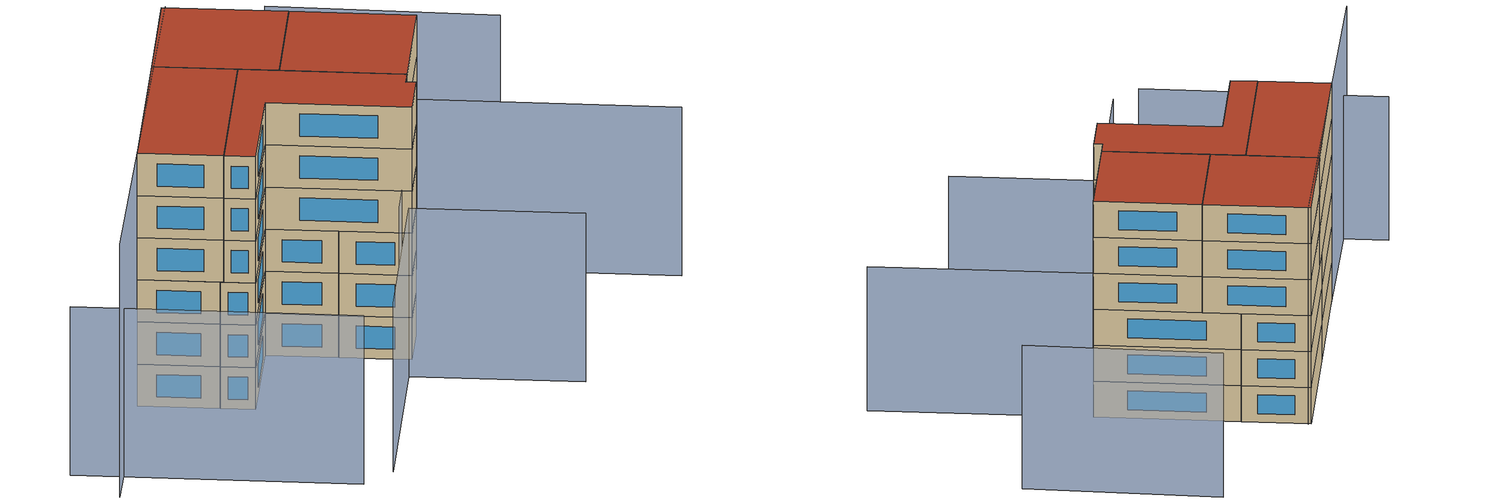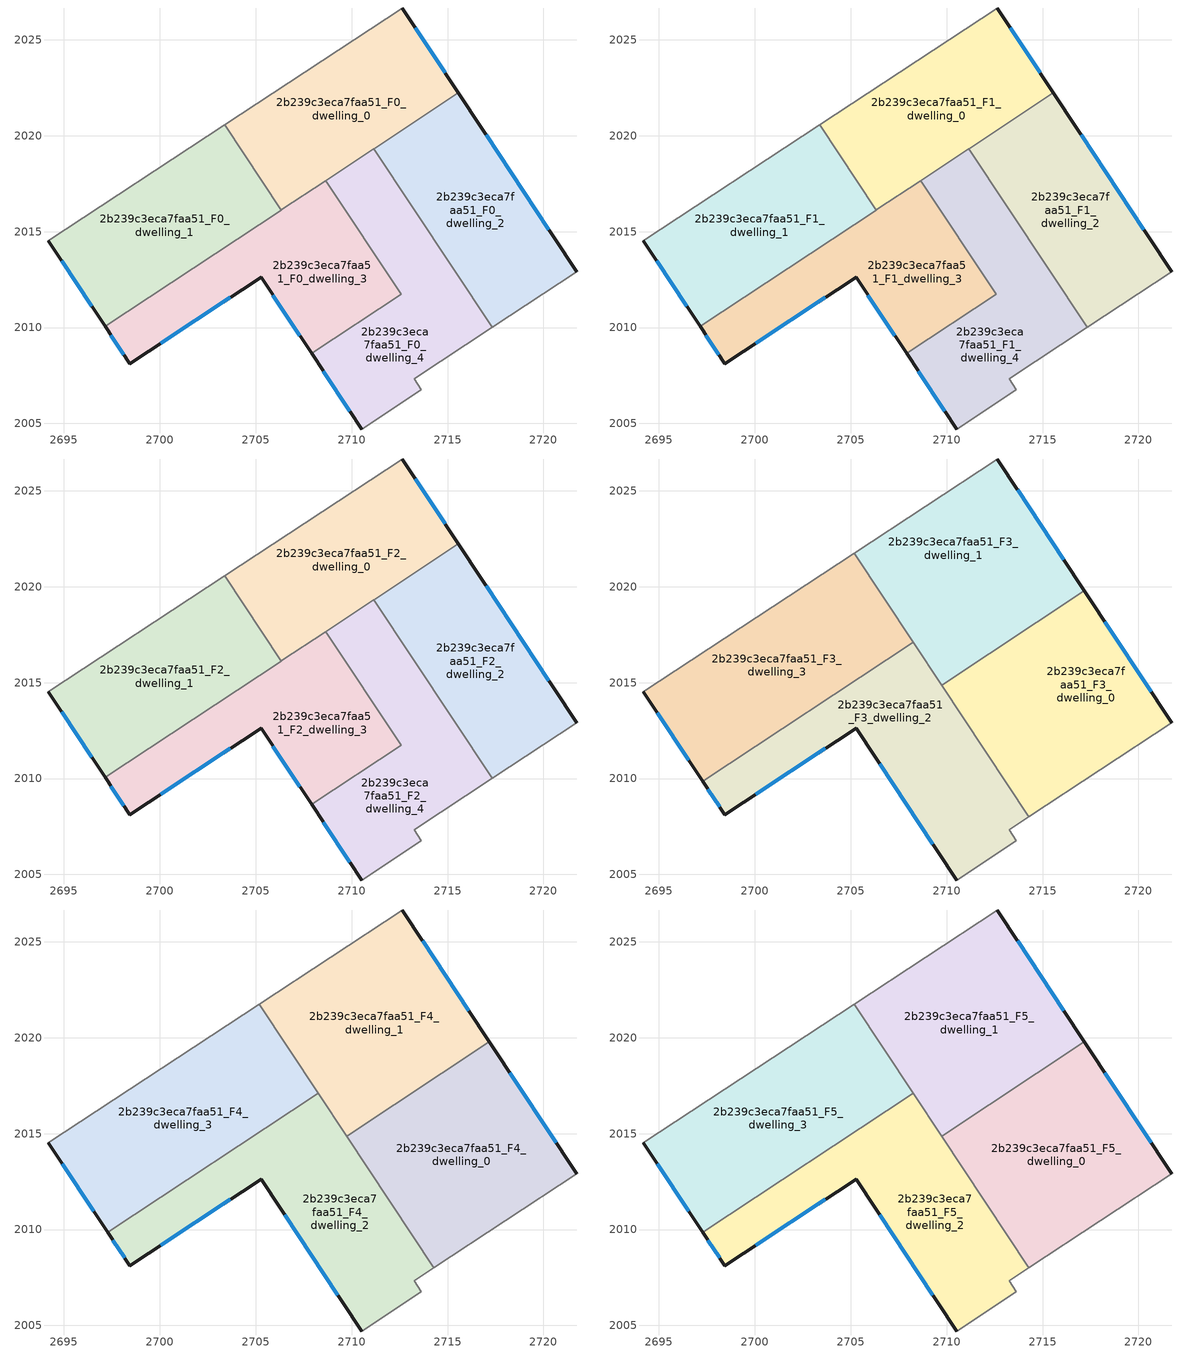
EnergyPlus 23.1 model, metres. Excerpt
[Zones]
2b239c3eca7faa51_F0_dwelling_0
 floor ground (EU_floor_Construction): 2712.63,2026.66 2715.56,2022.23 2706.33,2016.13 2703.39,2020.58 z0
 wall outside (EU_wall_Construction): 2715.56,2022.23 2712.63,2026.66 z0:3
 wall to 2b239c3eca7faa51_F0_dwelling_1 (EU_wall_Construction): 2703.39,2020.58 2706.33,2016.13 z0:3
 wall adiabatic (EU_wall_Construction): 2712.63,2026.66 2703.39,2020.58 z0:3
 wall to 2b239c3eca7faa51_F0_dwelling_2 (EU_wall_Construction): 2711.17,2019.33 2715.56,2022.23 z0:3
 wall to 2b239c3eca7faa51_F0_dwelling_4 (EU_wall_Construction): 2708.65,2017.66 2711.17,2019.33 z0:3
 wall to 2b239c3eca7faa51_F0_dwelling_3 (EU_wall_Construction): 2706.33,2016.13 2708.65,2017.66 z0:3
 window (EU_Window_Construction): 2714.87,2023.27 2713.32,2025.62 z0.7:2.3
2b239c3eca7faa51_F0_dwelling_1
 floor ground (EU_floor_Construction): 2703.39,2020.58 2706.33,2016.13 2697.15,2010.06 2694.19,2014.52 z0
 wall outside (EU_wall_Construction): 2694.19,2014.52 2697.15,2010.06 z0:3
 wall adiabatic (EU_wall_Construction): 2703.39,2020.58 2694.19,2014.52 z0:3
 wall to 2b239c3eca7faa51_F0_dwelling_3 (EU_wall_Construction): 2697.15,2010.06 2706.33,2016.13 z0:3
 window (EU_Window_Construction): 2694.89,2013.47 2696.46,2011.1 z0.7:2.3
2b239c3eca7faa51_F0_dwelling_2
 floor ground (EU_floor_Construction): 2715.56,2022.23 2721.73,2012.9 2717.33,2010.01 2711.17,2019.33 z0
 wall outside (EU_wall_Construction): 2721.73,2012.9 2715.56,2022.23 z0:3
 wall adiabatic (EU_wall_Construction): 2717.33,2010.01 2721.73,2012.9 z0:3
 wall to 2b239c3eca7faa51_F0_dwelling_4 (EU_wall_Construction): 2711.17,2019.33 2717.33,2010.01 z0:3
 window (EU_Window_Construction): 2720.28,2015.09 2717.01,2020.04 z0.7:2.3
2b239c3eca7faa51_F0_dwelling_3
 floor ground (EU_floor_Construction): 2708.65,2017.66 2712.58,2011.73 2707.91,2008.65 2705.28,2012.63 2698.43,2008.12 2697.15,2010.06 z0
 wall outside (EU_wall_Construction): 2697.15,2010.06 2698.43,2008.12 2705.28,2012.63 2707.91,2008.65 z0:3
 wall to 2b239c3eca7faa51_F0_dwelling_4 (EU_wall_Construction): 2707.91,2008.65 2712.58,2011.73 2708.65,2017.66 z0:3
 window (EU_Window_Construction): 2705.9,2011.69 2707.3,2009.58 / 2700.04,2009.18 2703.67,2011.57 / 2697.45,2009.6 2698.13,2008.58 z0.7:2.3
2b239c3eca7faa51_F0_dwelling_4
 floor ground (EU_floor_Construction): 2711.17,2019.33 2717.33,2010.01 2713.26,2007.33 2713.64,2006.76 2710.52,2004.71 2707.91,2008.65 2712.58,2011.73 2708.65,2017.66 z0
 wall outside (EU_wall_Construction): 2707.91,2008.65 2710.52,2004.71 z0:3
 wall adiabatic (EU_wall_Construction): 2710.52,2004.71 2713.64,2006.76 2713.26,2007.33 2717.33,2010.01 z0:3
 window (EU_Window_Construction): 2708.53,2007.72 2709.91,2005.64 z0.7:2.3
2b239c3eca7faa51_F1_dwelling_0
 floor to 2b239c3eca7faa51_F0_dwelling_0 (EU_floor_Construction): 2712.63,2026.66 2715.56,2022.23 2706.33,2016.13 2703.39,2020.58 z3
 wall outside (EU_wall_Construction): 2715.56,2022.23 2712.63,2026.66 z3:6
 wall to 2b239c3eca7faa51_F1_dwelling_1 (EU_wall_Construction): 2703.39,2020.58 2706.33,2016.13 z3:6
 wall adiabatic (EU_wall_Construction): 2712.63,2026.66 2703.39,2020.58 z3:6
 wall to 2b239c3eca7faa51_F1_dwelling_2 (EU_wall_Construction): 2711.17,2019.33 2715.56,2022.23 z3:6
 wall to 2b239c3eca7faa51_F1_dwelling_4 (EU_wall_Construction): 2708.65,2017.66 2711.17,2019.33 z3:6
 wall to 2b239c3eca7faa51_F1_dwelling_3 (EU_wall_Construction): 2706.33,2016.13 2708.65,2017.66 z3:6
 window (EU_Window_Construction): 2714.87,2023.27 2713.32,2025.62 z3.7:5.3
2b239c3eca7faa51_F1_dwelling_1
 floor to 2b239c3eca7faa51_F0_dwelling_1 (EU_floor_Construction): 2703.39,2020.58 2706.33,2016.13 2697.15,2010.06 2694.19,2014.52 z3
 wall outside (EU_wall_Construction): 2694.19,2014.52 2697.15,2010.06 z3:6
 wall adiabatic (EU_wall_Construction): 2703.39,2020.58 2694.19,2014.52 z3:6
 wall to 2b239c3eca7faa51_F1_dwelling_3 (EU_wall_Construction): 2697.15,2010.06 2706.33,2016.13 z3:6
 window (EU_Window_Construction): 2694.89,2013.47 2696.46,2011.1 z3.7:5.3
2b239c3eca7faa51_F1_dwelling_2
 floor to 2b239c3eca7faa51_F0_dwelling_2 (EU_floor_Construction): 2715.56,2022.23 2721.73,2012.9 2717.33,2010.01 2711.17,2019.33 z3
 wall outside (EU_wall_Construction): 2721.73,2012.9 2715.56,2022.23 z3:6
 wall adiabatic (EU_wall_Construction): 2717.33,2010.01 2721.73,2012.9 z3:6
 wall to 2b239c3eca7faa51_F1_dwelling_4 (EU_wall_Construction): 2711.17,2019.33 2717.33,2010.01 z3:6
 window (EU_Window_Construction): 2720.28,2015.09 2717.01,2020.04 z3.7:5.3
2b239c3eca7faa51_F1_dwelling_3
 floor to 2b239c3eca7faa51_F0_dwelling_3 (EU_floor_Construction): 2708.65,2017.66 2712.58,2011.73 2707.91,2008.65 2705.28,2012.63 2698.43,2008.12 2697.15,2010.06 z3
 wall outside (EU_wall_Construction): 2697.15,2010.06 2698.43,2008.12 2705.28,2012.63 2707.91,2008.65 z3:6
 wall to 2b239c3eca7faa51_F1_dwelling_4 (EU_wall_Construction): 2707.91,2008.65 2712.58,2011.73 2708.65,2017.66 z3:6
 window (EU_Window_Construction): 2705.9,2011.69 2707.3,2009.58 / 2700.04,2009.18 2703.67,2011.57 / 2697.45,2009.6 2698.13,2008.58 z3.7:5.3
2b239c3eca7faa51_F1_dwelling_4
 floor to 2b239c3eca7faa51_F0_dwelling_4 (EU_floor_Construction): 2711.17,2019.33 2717.33,2010.01 2713.26,2007.33 2713.64,2006.76 2710.52,2004.71 2707.91,2008.65 2712.58,2011.73 2708.65,2017.66 z3
 wall outside (EU_wall_Construction): 2707.91,2008.65 2710.52,2004.71 z3:6
 wall adiabatic (EU_wall_Construction): 2710.52,2004.71 2713.64,2006.76 2713.26,2007.33 2717.33,2010.01 z3:6
 window (EU_Window_Construction): 2708.53,2007.72 2709.91,2005.64 z3.7:5.3
2b239c3eca7faa51_F2_dwelling_0
 floor to 2b239c3eca7faa51_F1_dwelling_0 (EU_floor_Construction): 2712.63,2026.66 2715.56,2022.23 2706.33,2016.13 2703.39,2020.58 z6
 wall outside (EU_wall_Construction): 2715.56,2022.23 2712.63,2026.66 z6:9
 wall to 2b239c3eca7faa51_F2_dwelling_1 (EU_wall_Construction): 2703.39,2020.58 2706.33,2016.13 z6:9
 wall adiabatic (EU_wall_Construction): 2712.63,2026.66 2703.39,2020.58 z6:9
 wall to 2b239c3eca7faa51_F2_dwelling_2 (EU_wall_Construction): 2711.17,2019.33 2715.56,2022.23 z6:9
 wall to 2b239c3eca7faa51_F2_dwelling_4 (EU_wall_Construction): 2708.65,2017.66 2711.17,2019.33 z6:9
 wall to 2b239c3eca7faa51_F2_dwelling_3 (EU_wall_Construction): 2706.33,2016.13 2708.65,2017.66 z6:9
 window (EU_Window_Construction): 2714.87,2023.27 2713.32,2025.62 z6.7:8.3
2b239c3eca7faa51_F2_dwelling_1
 floor to 2b239c3eca7faa51_F1_dwelling_1 (EU_floor_Construction): 2703.39,2020.58 2706.33,2016.13 2697.15,2010.06 2694.19,2014.52 z6
 wall outside (EU_wall_Construction): 2694.19,2014.52 2697.15,2010.06 z6:9
 wall adiabatic (EU_wall_Construction): 2703.39,2020.58 2694.19,2014.52 z6:9
 wall to 2b239c3eca7faa51_F2_dwelling_3 (EU_wall_Construction): 2697.15,2010.06 2706.33,2016.13 z6:9
 window (EU_Window_Construction): 2694.89,2013.47 2696.46,2011.1 z6.7:8.3
 ceiling adiabatic (EU_roof_Construction): 2706.33,2016.13 2703.39,2020.58 2694.19,2014.52 2697.15,2010.06 z9
2b239c3eca7faa51_F2_dwelling_2
 floor to 2b239c3eca7faa51_F1_dwelling_2 (EU_floor_Construction): 2715.56,2022.23 2721.73,2012.9 2717.33,2010.01 2711.17,2019.33 z6
 wall outside (EU_wall_Construction): 2721.73,2012.9 2715.56,2022.23 z6:9
 wall adiabatic (EU_wall_Construction): 2717.33,2010.01 2721.73,2012.9 z6:9
 wall to 2b239c3eca7faa51_F2_dwelling_4 (EU_wall_Construction): 2711.17,2019.33 2717.33,2010.01 z6:9
 window (EU_Window_Construction): 2720.28,2015.09 2717.01,2020.04 z6.7:8.3
 ceiling adiabatic (EU_roof_Construction): 2717.17,2019.79 2715.56,2022.23 2711.17,2019.33 2712.78,2016.88 z9
2b239c3eca7faa51_F2_dwelling_3
 floor to 2b239c3eca7faa51_F1_dwelling_3 (EU_floor_Construction): 2708.65,2017.66 2712.58,2011.73 2707.91,2008.65 2705.28,2012.63 2698.43,2008.12 2697.15,2010.06 z6
 wall outside (EU_wall_Construction): 2697.15,2010.06 2698.43,2008.12 2705.28,2012.63 2707.91,2008.65 z6:9
 wall to 2b239c3eca7faa51_F2_dwelling_4 (EU_wall_Construction): 2707.91,2008.65 2712.58,2011.73 2708.65,2017.66 z6:9
 window (EU_Window_Construction): 2705.9,2011.69 2707.3,2009.58 / 2700.04,2009.18 2703.67,2011.57 / 2697.45,2009.6 2698.13,2008.58 z6.7:8.3
2b239c3eca7faa51_F2_dwelling_4
 floor to 2b239c3eca7faa51_F1_dwelling_4 (EU_floor_Construction): 2711.17,2019.33 2717.33,2010.01 2713.26,2007.33 2713.64,2006.76 2710.52,2004.71 2707.91,2008.65 2712.58,2011.73 2708.65,2017.66 z6
 wall outside (EU_wall_Construction): 2707.91,2008.65 2710.52,2004.71 z6:9
 wall adiabatic (EU_wall_Construction): 2710.52,2004.71 2713.64,2006.76 2713.26,2007.33 2717.33,2010.01 z6:9
 window (EU_Window_Construction): 2708.53,2007.72 2709.91,2005.64 z6.7:8.3
2b239c3eca7faa51_F3_dwelling_0
 floor to 2b239c3eca7faa51_F2_dwelling_2 (EU_floor_Construction): 2717.17,2019.79 2721.73,2012.9 2717.33,2010.01 2712.78,2016.88 z9
 floor to 2b239c3eca7faa51_F2_dwelling_4 (EU_floor_Construction): 2712.78,2016.88 2717.33,2010.01 2714.28,2008 2712.04,2011.38 2712.58,2011.73 2710.27,2015.22 z9
 floor to 2b239c3eca7faa51_F2_dwelling_3 (EU_floor_Construction): 2710.27,2015.22 2712.58,2011.73 2712.04,2011.38 2709.73,2014.87 z9
 wall outside (EU_wall_Construction): 2721.73,2012.9 2717.17,2019.79 z9:12
 wall adiabatic (EU_wall_Construction): 2714.28,2008 2721.73,2012.9 z9:12
 wall to 2b239c3eca7faa51_F3_dwelling_1 (EU_wall_Construction): 2717.17,2019.79 2709.73,2014.87 z9:12
 wall to 2b239c3eca7faa51_F3_dwelling_2 (EU_wall_Construction): 2709.73,2014.87 2714.28,2008 z9:12
 window (EU_Window_Construction): 2720.66,2014.52 2718.24,2018.17 z9.7:11.3
2b239c3eca7faa51_F3_dwelling_1
 floor to 2b239c3eca7faa51_F2_dwelling_0 (EU_floor_Construction): 2712.63,2026.66 2715.56,2022.23 2708.12,2017.31 2705.18,2021.75 z9
 floor to 2b239c3eca7faa51_F2_dwelling_3 (EU_floor_Construction): 2708.65,2017.66 2710.27,2015.22 2709.73,2014.87 2708.12,2017.31 z9
 floor to 2b239c3eca7faa51_F2_dwelling_4 (EU_floor_Construction): 2711.17,2019.33 2712.78,2016.88 2710.27,2015.22 2708.65,2017.66 z9
 floor adiabatic (EU_floor_Construction): 2715.56,2022.23 2717.17,2019.79 2712.78,2016.88 2711.17,2019.33 z9
 wall outside (EU_wall_Construction): 2717.17,2019.79 2712.63,2026.66 z9:12
 wall adiabatic (EU_wall_Construction): 2712.63,2026.66 2705.18,2021.75 z9:12
 wall to 2b239c3eca7faa51_F3_dwelling_3 (EU_wall_Construction): 2705.18,2021.75 2708.26,2017.1 z9:12
 wall to 2b239c3eca7faa51_F3_dwelling_2 (EU_wall_Construction): 2708.26,2017.1 2709.73,2014.86 z9:12
 window (EU_Window_Construction): 2716.11,2021.4 2713.7,2025.04 z9.7:11.3
2b239c3eca7faa51_F3_dwelling_2
 floor to 2b239c3eca7faa51_F2_dwelling_3 (EU_floor_Construction): 2708.26,2017.1 2712.04,2011.38 2707.91,2008.65 2705.28,2012.63 2698.43,2008.12 2697.29,2009.85 z9
 floor to 2b239c3eca7faa51_F2_dwelling_4 (EU_floor_Construction): 2712.04,2011.38 2714.28,2008 2713.26,2007.33 2713.64,2006.76 2710.52,2004.71 2707.91,2008.65 z9
 wall outside (EU_wall_Construction): 2697.29,2009.85 2698.43,2008.12 2705.28,2012.63 2710.52,2004.71 z9:12
 wall to 2b239c3eca7faa51_F3_dwelling_3 (EU_wall_Construction): 2708.26,2017.1 2697.29,2009.85 z9:12
 wall adiabatic (EU_wall_Construction): 2710.52,2004.71 2713.64,2006.76 2713.26,2007.33 2714.28,2008 z9:12
 window (EU_Window_Construction): 2706.51,2010.77 2709.29,2006.57 / 2700.04,2009.18 2703.67,2011.57 / 2697.56,2009.44 2698.17,2008.53 z9.7:11.3
2b239c3eca7faa51_F3_dwelling_3
 floor to 2b239c3eca7faa51_F2_dwelling_0 (EU_floor_Construction): 2705.18,2021.75 2708.12,2017.31 2706.33,2016.13 2703.39,2020.58 z9
 floor to 2b239c3eca7faa51_F2_dwelling_3 (EU_floor_Construction): 2708.12,2017.31 2708.26,2017.1 2697.29,2009.85 2697.15,2010.06 z9
 floor adiabatic (EU_floor_Construction): 2705.18,2021.75 2703.39,2020.58 2706.33,2016.13 2697.15,2010.06 2694.19,2014.52 z9
 wall outside (EU_wall_Construction): 2694.19,2014.52 2697.29,2009.85 z9:12
 wall adiabatic (EU_wall_Construction): 2705.18,2021.75 2694.19,2014.52 z9:12
 window (EU_Window_Construction): 2694.92,2013.42 2696.57,2010.95 z9.7:11.3
2b239c3eca7faa51_F4_dwelling_0
 floor to 2b239c3eca7faa51_F3_dwelling_0 (EU_floor_Construction): 2717.17,2019.79 2721.73,2012.9 2714.28,2008 2709.73,2014.87 z12
 wall outside (EU_wall_Construction): 2721.73,2012.9 2717.17,2019.79 z12:15
 wall adiabatic (EU_wall_Construction): 2714.28,2008 2721.73,2012.9 z12:15
 wall to 2b239c3eca7faa51_F4_dwelling_1 (EU_wall_Construction): 2717.17,2019.79 2709.73,2014.87 z12:15
 wall to 2b239c3eca7faa51_F4_dwelling_2 (EU_wall_Construction): 2709.73,2014.87 2714.28,2008 z12:15
 window (EU_Window_Construction): 2720.66,2014.52 2718.24,2018.17 z12.7:14.3
2b239c3eca7faa51_F4_dwelling_1
 floor to 2b239c3eca7faa51_F3_dwelling_1 (EU_floor_Construction): 2712.63,2026.66 2717.17,2019.79 2709.73,2014.87 2705.18,2021.75 z12
 wall outside (EU_wall_Construction): 2717.17,2019.79 2712.63,2026.66 z12:15
 wall adiabatic (EU_wall_Construction): 2712.63,2026.66 2705.18,2021.75 z12:15
 wall to 2b239c3eca7faa51_F4_dwelling_3 (EU_wall_Construction): 2705.18,2021.75 2708.26,2017.1 z12:15
 wall to 2b239c3eca7faa51_F4_dwelling_2 (EU_wall_Construction): 2708.26,2017.1 2709.73,2014.86 z12:15
 window (EU_Window_Construction): 2716.11,2021.4 2713.7,2025.04 z12.7:14.3
2b239c3eca7faa51_F4_dwelling_2
 floor to 2b239c3eca7faa51_F3_dwelling_2 (EU_floor_Construction): 2708.26,2017.1 2714.28,2008 2713.26,2007.33 2713.64,2006.76 2710.52,2004.71 2705.28,2012.63 2698.43,2008.12 2697.29,2009.85 z12
 wall outside (EU_wall_Construction): 2697.29,2009.85 2698.43,2008.12 2705.28,2012.63 2710.52,2004.71 z12:15
 wall to 2b239c3eca7faa51_F4_dwelling_3 (EU_wall_Construction): 2708.26,2017.1 2697.29,2009.85 z12:15
 wall adiabatic (EU_wall_Construction): 2710.52,2004.71 2713.64,2006.76 2713.26,2007.33 2714.28,2008 z12:15
 window (EU_Window_Construction): 2706.51,2010.77 2709.29,2006.57 / 2700.04,2009.18 2703.67,2011.57 / 2697.56,2009.44 2698.17,2008.53 z12.7:14.3
2b239c3eca7faa51_F4_dwelling_3
 floor to 2b239c3eca7faa51_F3_dwelling_3 (EU_floor_Construction): 2705.18,2021.75 2708.26,2017.1 2697.29,2009.85 2694.19,2014.52 z12
 wall outside (EU_wall_Construction): 2694.19,2014.52 2697.29,2009.85 z12:15
 wall adiabatic (EU_wall_Construction): 2705.18,2021.75 2694.19,2014.52 z12:15
 window (EU_Window_Construction): 2694.92,2013.42 2696.57,2010.95 z12.7:14.3
2b239c3eca7faa51_F5_dwelling_0
 floor to 2b239c3eca7faa51_F4_dwelling_0 (EU_floor_Construction): 2717.17,2019.79 2721.73,2012.9 2714.28,2008 2709.73,2014.87 z15
 wall outside (EU_wall_Construction): 2721.73,2012.9 2717.17,2019.79 z15:18
 wall adiabatic (EU_wall_Construction): 2714.28,2008 2721.73,2012.9 z15:18
 wall to 2b239c3eca7faa51_F5_dwelling_1 (EU_wall_Construction): 2717.17,2019.79 2709.73,2014.87 z15:18
 wall to 2b239c3eca7faa51_F5_dwelling_2 (EU_wall_Construction): 2709.73,2014.87 2714.28,2008 z15:18
 window (EU_Window_Construction): 2720.66,2014.52 2718.24,2018.17 z15.7:17.3
 roof outside (EU_roof_Construction): 2721.73,2012.9 2717.17,2019.79 2709.73,2014.87 2714.28,2008 z18
2b239c3eca7faa51_F5_dwelling_1
 floor to 2b239c3eca7faa51_F4_dwelling_1 (EU_floor_Construction): 2712.63,2026.66 2717.17,2019.79 2709.73,2014.87 2705.18,2021.75 z15
 wall outside (EU_wall_Construction): 2717.17,2019.79 2712.63,2026.66 z15:18
 wall adiabatic (EU_wall_Construction): 2712.63,2026.66 2705.18,2021.75 z15:18
 wall to 2b239c3eca7faa51_F5_dwelling_3 (EU_wall_Construction): 2705.18,2021.75 2708.26,2017.1 z15:18
 wall to 2b239c3eca7faa51_F5_dwelling_2 (EU_wall_Construction): 2708.26,2017.1 2709.73,2014.86 z15:18
 window (EU_Window_Construction): 2716.11,2021.4 2713.7,2025.04 z15.7:17.3
 roof outside (EU_roof_Construction): 2717.17,2019.79 2712.63,2026.66 2705.18,2021.75 2709.73,2014.87 z18
2b239c3eca7faa51_F5_dwelling_2
 floor to 2b239c3eca7faa51_F4_dwelling_2 (EU_floor_Construction): 2708.26,2017.1 2714.28,2008 2713.26,2007.33 2713.64,2006.76 2710.52,2004.71 2705.28,2012.63 2698.43,2008.12 2697.29,2009.85 z15
 wall outside (EU_wall_Construction): 2697.29,2009.85 2698.43,2008.12 2705.28,2012.63 2710.52,2004.71 z15:18
 wall to 2b239c3eca7faa51_F5_dwelling_3 (EU_wall_Construction): 2708.26,2017.1 2697.29,2009.85 z15:18
 wall adiabatic (EU_wall_Construction): 2710.52,2004.71 2713.64,2006.76 2713.26,2007.33 2714.28,2008 z15:18
 window (EU_Window_Construction): 2706.51,2010.77 2709.29,2006.57 / 2700.04,2009.18 2703.67,2011.57 / 2697.56,2009.44 2698.17,2008.53 z15.7:17.3
 roof outside (EU_roof_Construction): 2713.64,2006.76 2713.26,2007.33 2714.28,2008 2708.26,2017.1 2697.29,2009.85 2698.43,2008.12 2705.28,2012.63 2710.52,2004.71 z18
2b239c3eca7faa51_F5_dwelling_3
 floor to 2b239c3eca7faa51_F4_dwelling_3 (EU_floor_Construction): 2705.18,2021.75 2708.26,2017.1 2697.29,2009.85 2694.19,2014.52 z15
 wall outside (EU_wall_Construction): 2694.19,2014.52 2697.29,2009.85 z15:18
 wall adiabatic (EU_wall_Construction): 2705.18,2021.75 2694.19,2014.52 z15:18
 window (EU_Window_Construction): 2694.92,2013.42 2696.57,2010.95 z15.7:17.3
 roof outside (EU_roof_Construction): 2708.26,2017.1 2705.18,2021.75 2694.19,2014.52 2697.29,2009.85 z18
shading: 2696.35,1995.39 2708.37,2003.34 / 2708.37,2003.34 2714.68,1993.8 / 2708.03,2003.86 2721.72,2012.92 / 2721.72,2012.92 2731.17,1998.64 / 2735.06,2016.35 2726.98,2029.26 / 2683.31,2011.61 2693.72,1995.78 z0:12; 2712.89,2026.56 2682.63,2007.08 z0:18
[Building]
EU S2 Campaign: North Axis=0; Terrain=City; Solar Distribution=FullExterior
[Site:Location]
Budapest.Ferenc.Liszt.Intl.AP: Latitude=47.437; Longitude=19.256; Time Zone=1; Elevation=185
[SizingPeriod:WeatherFileDays]
AnnualSizingPeriod: Begin Month=1; Begin Day of Month=1; End Month=12; End Day of Month=31; Day of Week for Start Day=Monday; Use Weather File Daylight Saving Period=No; Use Weather File Rain and Snow Indicators=No
[MATERIAL]
EU_InternalMass_Material: Roughness=MediumRough; Thickness=0.1; Conductivity=1; Density=1800; Specific Heat=900; Thermal Absorptance=0.9; Solar Absorptance=0.7; Visible Absorptance=0.7
[MATERIAL:NOMASS] Roughness=MediumRough; Thermal Absorptance=0.9; Solar Absorptance=0.7; Visible Absorptance=0.7
Name | Thermal Resistance
EU_wall_NoMass | 0.832559
EU_roof_NoMass | 1.39638
EU_floor_NoMass | 0.872794
[WINDOWMATERIAL:SIMPLEGLAZINGSYSTEM]
EU_Window_SimpleGlazing: UFactor=2.79869; Solar Heat Gain Coefficient=0.75; Visible Transmittance=0.75
[CONSTRUCTION]
EU_wall_Construction: EU_wall_NoMass
EU_roof_Construction: EU_roof_NoMass
EU_floor_Construction: EU_floor_NoMass
EU_Window_Construction: EU_Window_SimpleGlazing
EU_InternalMass_Construction: EU_InternalMass_Material
[ZONE] Type=1; Multiplier=1; Ceiling Height=autocalculate; Floor Area=autocalculate; Part of Total Floor Area=Yes
Name | Volume
2b239c3eca7faa51_F0_dwelling_0; 2b239c3eca7faa51_F1_dwelling_0; 2b239c3eca7faa51_F2_dwelling_0 | 176.53
2b239c3eca7faa51_F3_dwelling_0; 2b239c3eca7faa51_F4_dwelling_0; 2b239c3eca7faa51_F5_dwelling_0 | 220.668
2b239c3eca7faa51_F0_dwelling_1; 2b239c3eca7faa51_F1_dwelling_1; 2b239c3eca7faa51_F2_dwelling_1 | 176.534
2b239c3eca7faa51_F3_dwelling_1; 2b239c3eca7faa51_F4_dwelling_1; 2b239c3eca7faa51_F5_dwelling_1 | 220.685
2b239c3eca7faa51_F0_dwelling_2; 2b239c3eca7faa51_F1_dwelling_2; 2b239c3eca7faa51_F2_dwelling_2 | 176.537
2b239c3eca7faa51_F3_dwelling_2; 2b239c3eca7faa51_F4_dwelling_2; 2b239c3eca7faa51_F5_dwelling_2 | 220.664
2b239c3eca7faa51_F0_dwelling_3; 2b239c3eca7faa51_F1_dwelling_3; 2b239c3eca7faa51_F2_dwelling_3 | 176.535
2b239c3eca7faa51_F3_dwelling_3; 2b239c3eca7faa51_F4_dwelling_3; 2b239c3eca7faa51_F5_dwelling_3 | 220.672
2b239c3eca7faa51_F0_dwelling_4; 2b239c3eca7faa51_F1_dwelling_4; 2b239c3eca7faa51_F2_dwelling_4 | 176.561
[INTERNALMASS] Construction=EU_InternalMass_Construction
Name | Zone or ZoneList | Surface Area
2b239c3eca7faa51_F0_dwelling_0_EU_InternalMass | 2b239c3eca7faa51_F0_dwelling_0 | 58.8438
2b239c3eca7faa51_F0_dwelling_1_EU_InternalMass | 2b239c3eca7faa51_F0_dwelling_1 | 58.8449
2b239c3eca7faa51_F0_dwelling_2_EU_InternalMass | 2b239c3eca7faa51_F0_dwelling_2 | 58.8452
2b239c3eca7faa51_F0_dwelling_3_EU_InternalMass | 2b239c3eca7faa51_F0_dwelling_3 | 58.846
2b239c3eca7faa51_F0_dwelling_4_EU_InternalMass | 2b239c3eca7faa51_F0_dwelling_4 | 58.8534
2b239c3eca7faa51_F1_dwelling_0_EU_InternalMass | 2b239c3eca7faa51_F1_dwelling_0 | 58.8438
2b239c3eca7faa51_F1_dwelling_1_EU_InternalMass | 2b239c3eca7faa51_F1_dwelling_1 | 58.8449
2b239c3eca7faa51_F1_dwelling_2_EU_InternalMass | 2b239c3eca7faa51_F1_dwelling_2 | 58.8452
2b239c3eca7faa51_F1_dwelling_3_EU_InternalMass | 2b239c3eca7faa51_F1_dwelling_3 | 58.846
2b239c3eca7faa51_F1_dwelling_4_EU_InternalMass | 2b239c3eca7faa51_F1_dwelling_4 | 58.8534
2b239c3eca7faa51_F2_dwelling_0_EU_InternalMass | 2b239c3eca7faa51_F2_dwelling_0 | 58.8438
2b239c3eca7faa51_F2_dwelling_1_EU_InternalMass | 2b239c3eca7faa51_F2_dwelling_1 | 58.8449
2b239c3eca7faa51_F2_dwelling_2_EU_InternalMass | 2b239c3eca7faa51_F2_dwelling_2 | 58.8452
2b239c3eca7faa51_F2_dwelling_3_EU_InternalMass | 2b239c3eca7faa51_F2_dwelling_3 | 58.846
2b239c3eca7faa51_F2_dwelling_4_EU_InternalMass | 2b239c3eca7faa51_F2_dwelling_4 | 58.8534
2b239c3eca7faa51_F3_dwelling_0_EU_InternalMass | 2b239c3eca7faa51_F3_dwelling_0 | 73.5558
2b239c3eca7faa51_F3_dwelling_1_EU_InternalMass | 2b239c3eca7faa51_F3_dwelling_1 | 73.5637
2b239c3eca7faa51_F3_dwelling_2_EU_InternalMass | 2b239c3eca7faa51_F3_dwelling_2 | 73.5551
2b239c3eca7faa51_F3_dwelling_3_EU_InternalMass | 2b239c3eca7faa51_F3_dwelling_3 | 73.5586
2b239c3eca7faa51_F4_dwelling_0_EU_InternalMass | 2b239c3eca7faa51_F4_dwelling_0 | 73.5558
2b239c3eca7faa51_F4_dwelling_1_EU_InternalMass | 2b239c3eca7faa51_F4_dwelling_1 | 73.5637
2b239c3eca7faa51_F4_dwelling_2_EU_InternalMass | 2b239c3eca7faa51_F4_dwelling_2 | 73.5551
2b239c3eca7faa51_F4_dwelling_3_EU_InternalMass | 2b239c3eca7faa51_F4_dwelling_3 | 73.5586
2b239c3eca7faa51_F5_dwelling_0_EU_InternalMass | 2b239c3eca7faa51_F5_dwelling_0 | 73.5558
2b239c3eca7faa51_F5_dwelling_1_EU_InternalMass | 2b239c3eca7faa51_F5_dwelling_1 | 73.5637
2b239c3eca7faa51_F5_dwelling_2_EU_InternalMass | 2b239c3eca7faa51_F5_dwelling_2 | 73.5551
2b239c3eca7faa51_F5_dwelling_3_EU_InternalMass | 2b239c3eca7faa51_F5_dwelling_3 | 73.5586
[OTHEREQUIPMENT] Fuel Type=Electricity; Design Level Calculation Method=Watts/Area; Power per Zone Floor Area=1; Fraction Latent=0; Fraction Radiant=0; Fraction Lost=0; Carbon Dioxide Generation Rate=0; EndUse Subcategory=EU_Step8_InternalGains
Name | Zone or ZoneList or Space or SpaceList | Schedule
EU_Step8_InternalGain_2b239c3eca7faa51_F0_dwelling_0_f000 | 2b239c3eca7faa51_F0_dwelling_0 | EU_Step8_GainSchedule_2b239c3eca7faa51_F0_dwelling_0_f000
EU_Step8_InternalGain_2b239c3eca7faa51_F0_dwelling_1_f000 | 2b239c3eca7faa51_F0_dwelling_1 | EU_Step8_GainSchedule_2b239c3eca7faa51_F0_dwelling_1_f000
EU_Step8_InternalGain_2b239c3eca7faa51_F0_dwelling_2_f000 | 2b239c3eca7faa51_F0_dwelling_2 | EU_Step8_GainSchedule_2b239c3eca7faa51_F0_dwelling_2_f000
EU_Step8_InternalGain_2b239c3eca7faa51_F0_dwelling_3_f000 | 2b239c3eca7faa51_F0_dwelling_3 | EU_Step8_GainSchedule_2b239c3eca7faa51_F0_dwelling_3_f000
EU_Step8_InternalGain_2b239c3eca7faa51_F0_dwelling_4_f000 | 2b239c3eca7faa51_F0_dwelling_4 | EU_Step8_GainSchedule_2b239c3eca7faa51_F0_dwelling_4_f000
EU_Step8_InternalGain_2b239c3eca7faa51_F1_dwelling_0_f000 | 2b239c3eca7faa51_F1_dwelling_0 | EU_Step8_GainSchedule_2b239c3eca7faa51_F1_dwelling_0_f000
EU_Step8_InternalGain_2b239c3eca7faa51_F1_dwelling_1_f000 | 2b239c3eca7faa51_F1_dwelling_1 | EU_Step8_GainSchedule_2b239c3eca7faa51_F1_dwelling_1_f000
EU_Step8_InternalGain_2b239c3eca7faa51_F1_dwelling_2_f000 | 2b239c3eca7faa51_F1_dwelling_2 | EU_Step8_GainSchedule_2b239c3eca7faa51_F1_dwelling_2_f000
EU_Step8_InternalGain_2b239c3eca7faa51_F1_dwelling_3_f000 | 2b239c3eca7faa51_F1_dwelling_3 | EU_Step8_GainSchedule_2b239c3eca7faa51_F1_dwelling_3_f000
EU_Step8_InternalGain_2b239c3eca7faa51_F1_dwelling_4_f000 | 2b239c3eca7faa51_F1_dwelling_4 | EU_Step8_GainSchedule_2b239c3eca7faa51_F1_dwelling_4_f000
EU_Step8_InternalGain_2b239c3eca7faa51_F2_dwelling_0_f000 | 2b239c3eca7faa51_F2_dwelling_0 | EU_Step8_GainSchedule_2b239c3eca7faa51_F2_dwelling_0_f000
EU_Step8_InternalGain_2b239c3eca7faa51_F2_dwelling_1_f000 | 2b239c3eca7faa51_F2_dwelling_1 | EU_Step8_GainSchedule_2b239c3eca7faa51_F2_dwelling_1_f000
EU_Step8_InternalGain_2b239c3eca7faa51_F2_dwelling_2_f000 | 2b239c3eca7faa51_F2_dwelling_2 | EU_Step8_GainSchedule_2b239c3eca7faa51_F2_dwelling_2_f000
EU_Step8_InternalGain_2b239c3eca7faa51_F2_dwelling_3_f000 | 2b239c3eca7faa51_F2_dwelling_3 | EU_Step8_GainSchedule_2b239c3eca7faa51_F2_dwelling_3_f000
EU_Step8_InternalGain_2b239c3eca7faa51_F2_dwelling_4_f000 | 2b239c3eca7faa51_F2_dwelling_4 | EU_Step8_GainSchedule_2b239c3eca7faa51_F2_dwelling_4_f000
EU_Step8_InternalGain_2b239c3eca7faa51_F3_dwelling_0_f000 | 2b239c3eca7faa51_F3_dwelling_0 | EU_Step8_GainSchedule_2b239c3eca7faa51_F3_dwelling_0_f000
EU_Step8_InternalGain_2b239c3eca7faa51_F3_dwelling_1_f000 | 2b239c3eca7faa51_F3_dwelling_1 | EU_Step8_GainSchedule_2b239c3eca7faa51_F3_dwelling_1_f000
EU_Step8_InternalGain_2b239c3eca7faa51_F3_dwelling_2_f000 | 2b239c3eca7faa51_F3_dwelling_2 | EU_Step8_GainSchedule_2b239c3eca7faa51_F3_dwelling_2_f000
EU_Step8_InternalGain_2b239c3eca7faa51_F3_dwelling_3_f000 | 2b239c3eca7faa51_F3_dwelling_3 | EU_Step8_GainSchedule_2b239c3eca7faa51_F3_dwelling_3_f000
EU_Step8_InternalGain_2b239c3eca7faa51_F4_dwelling_0_f000 | 2b239c3eca7faa51_F4_dwelling_0 | EU_Step8_GainSchedule_2b239c3eca7faa51_F4_dwelling_0_f000
EU_Step8_InternalGain_2b239c3eca7faa51_F4_dwelling_1_f000 | 2b239c3eca7faa51_F4_dwelling_1 | EU_Step8_GainSchedule_2b239c3eca7faa51_F4_dwelling_1_f000
EU_Step8_InternalGain_2b239c3eca7faa51_F4_dwelling_2_f000 | 2b239c3eca7faa51_F4_dwelling_2 | EU_Step8_GainSchedule_2b239c3eca7faa51_F4_dwelling_2_f000
EU_Step8_InternalGain_2b239c3eca7faa51_F4_dwelling_3_f000 | 2b239c3eca7faa51_F4_dwelling_3 | EU_Step8_GainSchedule_2b239c3eca7faa51_F4_dwelling_3_f000
EU_Step8_InternalGain_2b239c3eca7faa51_F5_dwelling_0_f000 | 2b239c3eca7faa51_F5_dwelling_0 | EU_Step8_GainSchedule_2b239c3eca7faa51_F5_dwelling_0_f000
EU_Step8_InternalGain_2b239c3eca7faa51_F5_dwelling_1_f000 | 2b239c3eca7faa51_F5_dwelling_1 | EU_Step8_GainSchedule_2b239c3eca7faa51_F5_dwelling_1_f000
EU_Step8_InternalGain_2b239c3eca7faa51_F5_dwelling_2_f000 | 2b239c3eca7faa51_F5_dwelling_2 | EU_Step8_GainSchedule_2b239c3eca7faa51_F5_dwelling_2_f000
EU_Step8_InternalGain_2b239c3eca7faa51_F5_dwelling_3_f000 | 2b239c3eca7faa51_F5_dwelling_3 | EU_Step8_GainSchedule_2b239c3eca7faa51_F5_dwelling_3_f000
[ZONEVENTILATION:DESIGNFLOWRATE] Schedule=EU_AlwaysOn; Design Flow Rate Calculation Method=AirChanges/Hour; Air Changes per Hour=0.475469; Ventilation Type=Natural; Fan Pressure Rise=0; Fan Total Efficiency=1; Constant Term Coefficient=1; Temperature Term Coefficient=0; Velocity Term Coefficient=0; Velocity Squared Term Coefficient=0; Minimum Indoor Temperature=-100; Maximum Indoor Temperature=100; Delta Temperature=-100; Minimum Outdoor Temperature=-100; Maximum Outdoor Temperature=100; Maximum Wind Speed=40
Name | Zone or ZoneList or Space or SpaceList
EU_ConstantAir_2b239c3eca7faa51_F0_dwelling_0 | 2b239c3eca7faa51_F0_dwelling_0
EU_ConstantAir_2b239c3eca7faa51_F0_dwelling_1 | 2b239c3eca7faa51_F0_dwelling_1
EU_ConstantAir_2b239c3eca7faa51_F0_dwelling_2 | 2b239c3eca7faa51_F0_dwelling_2
EU_ConstantAir_2b239c3eca7faa51_F0_dwelling_3 | 2b239c3eca7faa51_F0_dwelling_3
EU_ConstantAir_2b239c3eca7faa51_F0_dwelling_4 | 2b239c3eca7faa51_F0_dwelling_4
EU_ConstantAir_2b239c3eca7faa51_F1_dwelling_0 | 2b239c3eca7faa51_F1_dwelling_0
EU_ConstantAir_2b239c3eca7faa51_F1_dwelling_1 | 2b239c3eca7faa51_F1_dwelling_1
EU_ConstantAir_2b239c3eca7faa51_F1_dwelling_2 | 2b239c3eca7faa51_F1_dwelling_2
EU_ConstantAir_2b239c3eca7faa51_F1_dwelling_3 | 2b239c3eca7faa51_F1_dwelling_3
EU_ConstantAir_2b239c3eca7faa51_F1_dwelling_4 | 2b239c3eca7faa51_F1_dwelling_4
EU_ConstantAir_2b239c3eca7faa51_F2_dwelling_0 | 2b239c3eca7faa51_F2_dwelling_0
EU_ConstantAir_2b239c3eca7faa51_F2_dwelling_1 | 2b239c3eca7faa51_F2_dwelling_1
EU_ConstantAir_2b239c3eca7faa51_F2_dwelling_2 | 2b239c3eca7faa51_F2_dwelling_2
EU_ConstantAir_2b239c3eca7faa51_F2_dwelling_3 | 2b239c3eca7faa51_F2_dwelling_3
EU_ConstantAir_2b239c3eca7faa51_F2_dwelling_4 | 2b239c3eca7faa51_F2_dwelling_4
EU_ConstantAir_2b239c3eca7faa51_F3_dwelling_0 | 2b239c3eca7faa51_F3_dwelling_0
EU_ConstantAir_2b239c3eca7faa51_F3_dwelling_1 | 2b239c3eca7faa51_F3_dwelling_1
EU_ConstantAir_2b239c3eca7faa51_F3_dwelling_2 | 2b239c3eca7faa51_F3_dwelling_2
EU_ConstantAir_2b239c3eca7faa51_F3_dwelling_3 | 2b239c3eca7faa51_F3_dwelling_3
EU_ConstantAir_2b239c3eca7faa51_F4_dwelling_0 | 2b239c3eca7faa51_F4_dwelling_0
EU_ConstantAir_2b239c3eca7faa51_F4_dwelling_1 | 2b239c3eca7faa51_F4_dwelling_1
EU_ConstantAir_2b239c3eca7faa51_F4_dwelling_2 | 2b239c3eca7faa51_F4_dwelling_2
EU_ConstantAir_2b239c3eca7faa51_F4_dwelling_3 | 2b239c3eca7faa51_F4_dwelling_3
EU_ConstantAir_2b239c3eca7faa51_F5_dwelling_0 | 2b239c3eca7faa51_F5_dwelling_0
EU_ConstantAir_2b239c3eca7faa51_F5_dwelling_1 | 2b239c3eca7faa51_F5_dwelling_1
EU_ConstantAir_2b239c3eca7faa51_F5_dwelling_2 | 2b239c3eca7faa51_F5_dwelling_2
EU_ConstantAir_2b239c3eca7faa51_F5_dwelling_3 | 2b239c3eca7faa51_F5_dwelling_3
[HVACTEMPLATE:THERMOSTAT] Constant Heating Setpoint=20; Constant Cooling Setpoint=50
EU_HeatOnly_2b239c3eca7faa51_F0_dwelling_0; EU_HeatOnly_2b239c3eca7faa51_F0_dwelling_1; EU_HeatOnly_2b239c3eca7faa51_F0_dwelling_2; EU_HeatOnly_2b239c3eca7faa51_F0_dwelling_3; EU_HeatOnly_2b239c3eca7faa51_F0_dwelling_4; EU_HeatOnly_2b239c3eca7faa51_F1_dwelling_0; EU_HeatOnly_2b239c3eca7faa51_F1_dwelling_1; EU_HeatOnly_2b239c3eca7faa51_F1_dwelling_2; EU_HeatOnly_2b239c3eca7faa51_F1_dwelling_3; EU_HeatOnly_2b239c3eca7faa51_F1_dwelling_4; EU_HeatOnly_2b239c3eca7faa51_F2_dwelling_0; EU_HeatOnly_2b239c3eca7faa51_F2_dwelling_1; EU_HeatOnly_2b239c3eca7faa51_F2_dwelling_2; EU_HeatOnly_2b239c3eca7faa51_F2_dwelling_3; EU_HeatOnly_2b239c3eca7faa51_F2_dwelling_4; EU_HeatOnly_2b239c3eca7faa51_F3_dwelling_0; EU_HeatOnly_2b239c3eca7faa51_F3_dwelling_1; EU_HeatOnly_2b239c3eca7faa51_F3_dwelling_2; EU_HeatOnly_2b239c3eca7faa51_F3_dwelling_3; EU_HeatOnly_2b239c3eca7faa51_F4_dwelling_0; EU_HeatOnly_2b239c3eca7faa51_F4_dwelling_1; EU_HeatOnly_2b239c3eca7faa51_F4_dwelling_2; EU_HeatOnly_2b239c3eca7faa51_F4_dwelling_3; EU_HeatOnly_2b239c3eca7faa51_F5_dwelling_0; EU_HeatOnly_2b239c3eca7faa51_F5_dwelling_1; EU_HeatOnly_2b239c3eca7faa51_F5_dwelling_2; EU_HeatOnly_2b239c3eca7faa51_F5_dwelling_3
[HVACTEMPLATE:ZONE:IDEALLOADSAIRSYSTEM] System Availability Schedule=EU_AlwaysOn; Maximum Heating Supply Air Temperature=50; Minimum Cooling Supply Air Temperature=13; Maximum Heating Supply Air Humidity Ratio=0.0156; Minimum Cooling Supply Air Humidity Ratio=0.0077; Heating Limit=NoLimit; Cooling Limit=NoLimit; Heating Availability Schedule=EU_AlwaysOn; Cooling Availability Schedule=EU_CoolingOff; Dehumidification Control Type=ConstantSensibleHeatRatio; Cooling Sensible Heat Ratio=0.7; Dehumidification Setpoint=60; Humidification Control Type=None; Humidification Setpoint=30; Outdoor Air Method=None; Outdoor Air Flow Rate per Person=0.00944; Outdoor Air Flow Rate per Zone Floor Area=0; Outdoor Air Flow Rate per Zone=0; Demand Controlled Ventilation Type=None; Outdoor Air Economizer Type=NoEconomizer; Heat Recovery Type=None; Sensible Heat Recovery Effectiveness=0.7; Latent Heat Recovery Effectiveness=0.65
Name | Template Thermostat
2b239c3eca7faa51_F0_dwelling_0 | EU_HeatOnly_2b239c3eca7faa51_F0_dwelling_0
2b239c3eca7faa51_F0_dwelling_1 | EU_HeatOnly_2b239c3eca7faa51_F0_dwelling_1
2b239c3eca7faa51_F0_dwelling_2 | EU_HeatOnly_2b239c3eca7faa51_F0_dwelling_2
2b239c3eca7faa51_F0_dwelling_3 | EU_HeatOnly_2b239c3eca7faa51_F0_dwelling_3
2b239c3eca7faa51_F0_dwelling_4 | EU_HeatOnly_2b239c3eca7faa51_F0_dwelling_4
2b239c3eca7faa51_F1_dwelling_0 | EU_HeatOnly_2b239c3eca7faa51_F1_dwelling_0
2b239c3eca7faa51_F1_dwelling_1 | EU_HeatOnly_2b239c3eca7faa51_F1_dwelling_1
2b239c3eca7faa51_F1_dwelling_2 | EU_HeatOnly_2b239c3eca7faa51_F1_dwelling_2
2b239c3eca7faa51_F1_dwelling_3 | EU_HeatOnly_2b239c3eca7faa51_F1_dwelling_3
2b239c3eca7faa51_F1_dwelling_4 | EU_HeatOnly_2b239c3eca7faa51_F1_dwelling_4
2b239c3eca7faa51_F2_dwelling_0 | EU_HeatOnly_2b239c3eca7faa51_F2_dwelling_0
2b239c3eca7faa51_F2_dwelling_1 | EU_HeatOnly_2b239c3eca7faa51_F2_dwelling_1
2b239c3eca7faa51_F2_dwelling_2 | EU_HeatOnly_2b239c3eca7faa51_F2_dwelling_2
2b239c3eca7faa51_F2_dwelling_3 | EU_HeatOnly_2b239c3eca7faa51_F2_dwelling_3
2b239c3eca7faa51_F2_dwelling_4 | EU_HeatOnly_2b239c3eca7faa51_F2_dwelling_4
2b239c3eca7faa51_F3_dwelling_0 | EU_HeatOnly_2b239c3eca7faa51_F3_dwelling_0
2b239c3eca7faa51_F3_dwelling_1 | EU_HeatOnly_2b239c3eca7faa51_F3_dwelling_1
2b239c3eca7faa51_F3_dwelling_2 | EU_HeatOnly_2b239c3eca7faa51_F3_dwelling_2
2b239c3eca7faa51_F3_dwelling_3 | EU_HeatOnly_2b239c3eca7faa51_F3_dwelling_3
2b239c3eca7faa51_F4_dwelling_0 | EU_HeatOnly_2b239c3eca7faa51_F4_dwelling_0
2b239c3eca7faa51_F4_dwelling_1 | EU_HeatOnly_2b239c3eca7faa51_F4_dwelling_1
2b239c3eca7faa51_F4_dwelling_2 | EU_HeatOnly_2b239c3eca7faa51_F4_dwelling_2
2b239c3eca7faa51_F4_dwelling_3 | EU_HeatOnly_2b239c3eca7faa51_F4_dwelling_3
2b239c3eca7faa51_F5_dwelling_0 | EU_HeatOnly_2b239c3eca7faa51_F5_dwelling_0
2b239c3eca7faa51_F5_dwelling_1 | EU_HeatOnly_2b239c3eca7faa51_F5_dwelling_1
2b239c3eca7faa51_F5_dwelling_2 | EU_HeatOnly_2b239c3eca7faa51_F5_dwelling_2
2b239c3eca7faa51_F5_dwelling_3 | EU_HeatOnly_2b239c3eca7faa51_F5_dwelling_3
[SIZING:ZONE] Zone Cooling Design Supply Air Temperature Input Method=SupplyAirTemperature; Zone Cooling Design Supply Air Temperature=13; Zone Heating Design Supply Air Temperature Input Method=SupplyAirTemperature; Zone Heating Design Supply Air Temperature=50; Zone Cooling Design Supply Air Humidity Ratio=0.008; Zone Heating Design Supply Air Humidity Ratio=0.008; Cooling Design Air Flow Method=DesignDay; Cooling Design Air Flow Rate=0; Cooling Minimum Air Flow per Zone Floor Area=0.000762; Cooling Minimum Air Flow=0; Cooling Minimum Air Flow Fraction=0.2; Heating Design Air Flow Method=DesignDay; Heating Design Air Flow Rate=0; Heating Maximum Air Flow per Zone Floor Area=0.002032; Heating Maximum Air Flow=0.141576; Heating Maximum Air Flow Fraction=0.3; Account for Dedicated Outdoor Air System=No; Dedicated Outdoor Air System Control Strategy=NeutralSupplyAir; Dedicated Outdoor Air Low Setpoint Temperature for Design=autosize; Dedicated Outdoor Air High Setpoint Temperature for Design=autosize; Zone Load Sizing Method=Sensible Load Only No Latent Load; Zone Latent Cooling Design Supply Air Humidity Ratio Input Method=HumidityRatioDifference; Zone Cooling Design Supply Air Humidity Ratio Difference=0.005; Zone Latent Heating Design Supply Air Humidity Ratio Input Method=HumidityRatioDifference; Zone Humidification Design Supply Air Humidity Ratio Difference=0.005
2b239c3eca7faa51_F0_dwelling_0; 2b239c3eca7faa51_F0_dwelling_1; 2b239c3eca7faa51_F0_dwelling_2; 2b239c3eca7faa51_F0_dwelling_3; 2b239c3eca7faa51_F0_dwelling_4; 2b239c3eca7faa51_F1_dwelling_0; 2b239c3eca7faa51_F1_dwelling_1; 2b239c3eca7faa51_F1_dwelling_2; 2b239c3eca7faa51_F1_dwelling_3; 2b239c3eca7faa51_F1_dwelling_4; 2b239c3eca7faa51_F2_dwelling_0; 2b239c3eca7faa51_F2_dwelling_1; 2b239c3eca7faa51_F2_dwelling_2; 2b239c3eca7faa51_F2_dwelling_3; 2b239c3eca7faa51_F2_dwelling_4; 2b239c3eca7faa51_F3_dwelling_0; 2b239c3eca7faa51_F3_dwelling_1; 2b239c3eca7faa51_F3_dwelling_2; 2b239c3eca7faa51_F3_dwelling_3; 2b239c3eca7faa51_F4_dwelling_0; 2b239c3eca7faa51_F4_dwelling_1; 2b239c3eca7faa51_F4_dwelling_2; 2b239c3eca7faa51_F4_dwelling_3; 2b239c3eca7faa51_F5_dwelling_0; 2b239c3eca7faa51_F5_dwelling_1; 2b239c3eca7faa51_F5_dwelling_2; 2b239c3eca7faa51_F5_dwelling_3
[SCHEDULE:CONSTANT]
Name | Hourly Value
EU_AlwaysOn | 1
EU_CoolingOff | 0
[SCHEDULE:FILE] Column Number=1; Rows to Skip at Top=0; Number of Hours of Data=8760; Column Separator=Comma; Interpolate to Timestep=No; Minutes per Item=60; Adjust Schedule for Daylight Savings=Yes
Name | File
EU_Step8_GainSchedule_2b239c3eca7faa51_F0_dwelling_0_f000 | ../../schedules/2b239c3eca7faa51/2b239c3eca7faa51_F0_dwelling_0_f000_gain.csv
EU_Step8_GainSchedule_2b239c3eca7faa51_F0_dwelling_1_f000 | ../../schedules/2b239c3eca7faa51/2b239c3eca7faa51_F0_dwelling_1_f000_gain.csv
EU_Step8_GainSchedule_2b239c3eca7faa51_F0_dwelling_2_f000 | ../../schedules/2b239c3eca7faa51/2b239c3eca7faa51_F0_dwelling_2_f000_gain.csv
EU_Step8_GainSchedule_2b239c3eca7faa51_F0_dwelling_3_f000 | ../../schedules/2b239c3eca7faa51/2b239c3eca7faa51_F0_dwelling_3_f000_gain.csv
EU_Step8_GainSchedule_2b239c3eca7faa51_F0_dwelling_4_f000 | ../../schedules/2b239c3eca7faa51/2b239c3eca7faa51_F0_dwelling_4_f000_gain.csv
EU_Step8_GainSchedule_2b239c3eca7faa51_F1_dwelling_0_f000 | ../../schedules/2b239c3eca7faa51/2b239c3eca7faa51_F1_dwelling_0_f000_gain.csv
EU_Step8_GainSchedule_2b239c3eca7faa51_F1_dwelling_1_f000 | ../../schedules/2b239c3eca7faa51/2b239c3eca7faa51_F1_dwelling_1_f000_gain.csv
EU_Step8_GainSchedule_2b239c3eca7faa51_F1_dwelling_2_f000 | ../../schedules/2b239c3eca7faa51/2b239c3eca7faa51_F1_dwelling_2_f000_gain.csv
EU_Step8_GainSchedule_2b239c3eca7faa51_F1_dwelling_3_f000 | ../../schedules/2b239c3eca7faa51/2b239c3eca7faa51_F1_dwelling_3_f000_gain.csv
EU_Step8_GainSchedule_2b239c3eca7faa51_F1_dwelling_4_f000 | ../../schedules/2b239c3eca7faa51/2b239c3eca7faa51_F1_dwelling_4_f000_gain.csv
EU_Step8_GainSchedule_2b239c3eca7faa51_F2_dwelling_0_f000 | ../../schedules/2b239c3eca7faa51/2b239c3eca7faa51_F2_dwelling_0_f000_gain.csv
EU_Step8_GainSchedule_2b239c3eca7faa51_F2_dwelling_1_f000 | ../../schedules/2b239c3eca7faa51/2b239c3eca7faa51_F2_dwelling_1_f000_gain.csv
EU_Step8_GainSchedule_2b239c3eca7faa51_F2_dwelling_2_f000 | ../../schedules/2b239c3eca7faa51/2b239c3eca7faa51_F2_dwelling_2_f000_gain.csv
EU_Step8_GainSchedule_2b239c3eca7faa51_F2_dwelling_3_f000 | ../../schedules/2b239c3eca7faa51/2b239c3eca7faa51_F2_dwelling_3_f000_gain.csv
EU_Step8_GainSchedule_2b239c3eca7faa51_F2_dwelling_4_f000 | ../../schedules/2b239c3eca7faa51/2b239c3eca7faa51_F2_dwelling_4_f000_gain.csv
EU_Step8_GainSchedule_2b239c3eca7faa51_F3_dwelling_0_f000 | ../../schedules/2b239c3eca7faa51/2b239c3eca7faa51_F3_dwelling_0_f000_gain.csv
EU_Step8_GainSchedule_2b239c3eca7faa51_F3_dwelling_1_f000 | ../../schedules/2b239c3eca7faa51/2b239c3eca7faa51_F3_dwelling_1_f000_gain.csv
EU_Step8_GainSchedule_2b239c3eca7faa51_F3_dwelling_2_f000 | ../../schedules/2b239c3eca7faa51/2b239c3eca7faa51_F3_dwelling_2_f000_gain.csv
EU_Step8_GainSchedule_2b239c3eca7faa51_F3_dwelling_3_f000 | ../../schedules/2b239c3eca7faa51/2b239c3eca7faa51_F3_dwelling_3_f000_gain.csv
EU_Step8_GainSchedule_2b239c3eca7faa51_F4_dwelling_0_f000 | ../../schedules/2b239c3eca7faa51/2b239c3eca7faa51_F4_dwelling_0_f000_gain.csv
EU_Step8_GainSchedule_2b239c3eca7faa51_F4_dwelling_1_f000 | ../../schedules/2b239c3eca7faa51/2b239c3eca7faa51_F4_dwelling_1_f000_gain.csv
EU_Step8_GainSchedule_2b239c3eca7faa51_F4_dwelling_2_f000 | ../../schedules/2b239c3eca7faa51/2b239c3eca7faa51_F4_dwelling_2_f000_gain.csv
EU_Step8_GainSchedule_2b239c3eca7faa51_F4_dwelling_3_f000 | ../../schedules/2b239c3eca7faa51/2b239c3eca7faa51_F4_dwelling_3_f000_gain.csv
EU_Step8_GainSchedule_2b239c3eca7faa51_F5_dwelling_0_f000 | ../../schedules/2b239c3eca7faa51/2b239c3eca7faa51_F5_dwelling_0_f000_gain.csv
EU_Step8_GainSchedule_2b239c3eca7faa51_F5_dwelling_1_f000 | ../../schedules/2b239c3eca7faa51/2b239c3eca7faa51_F5_dwelling_1_f000_gain.csv
EU_Step8_GainSchedule_2b239c3eca7faa51_F5_dwelling_2_f000 | ../../schedules/2b239c3eca7faa51/2b239c3eca7faa51_F5_dwelling_2_f000_gain.csv
EU_Step8_GainSchedule_2b239c3eca7faa51_F5_dwelling_3_f000 | ../../schedules/2b239c3eca7faa51/2b239c3eca7faa51_F5_dwelling_3_f000_gain.csv
